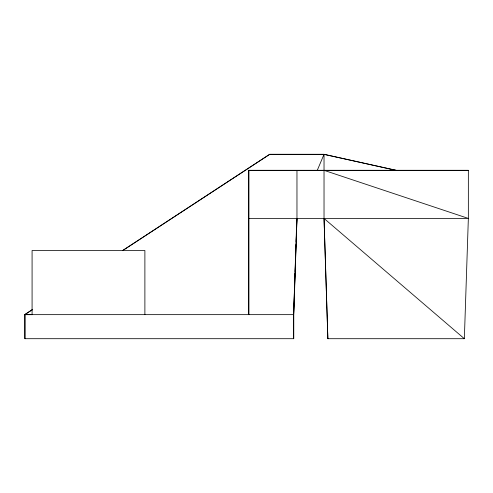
<?xml version="1.0" encoding="UTF-8"?>
<svg xmlns="http://www.w3.org/2000/svg" width="493" height="493" viewBox="0 0 493 493"><rect width="100%" height="100%" fill="white"/><g stroke="black" fill="none" stroke-linecap="round" stroke-linejoin="round"><path stroke-width="0.74" d="M32.52 309.592L24.804 314.645L24.804 338.703L293.766 338.697L293.773 314.645L296.965 218.43L296.965 170.325M32.082 314.651L32.082 250.506L144.887 250.506L144.887 314.651M248.706 314.651L248.706 170.331L468.35 170.331L468.35 218.43L464.351 338.703L324.03 218.43L327.87 338.703L324.03 218.43L324.03 154.321L269.714 154.321L324.03 154.34L396.187 170.35L324.03 154.321M294.999 273.085L293.618 314.651L293.618 338.703M295.048 271.544L295.486 258.461M295.56 256.15L295.942 244.608M296.046 241.527L296.404 230.755M296.533 226.903L296.965 218.436L293.618 314.651L24.65 314.651L32.372 309.598M317.19 170.541L324.03 154.34M122.51 250.684L269.739 154.297L122.43 250.678M24.65 314.651L32.328 314.651L24.804 314.645M248.706 218.436L468.35 218.43L324.03 170.325M248.706 170.331L468.35 170.331M327.87 338.703L464.351 338.703M248.86 170.325L248.86 314.651M25.014 314.651L25.014 338.703"/></g></svg>
